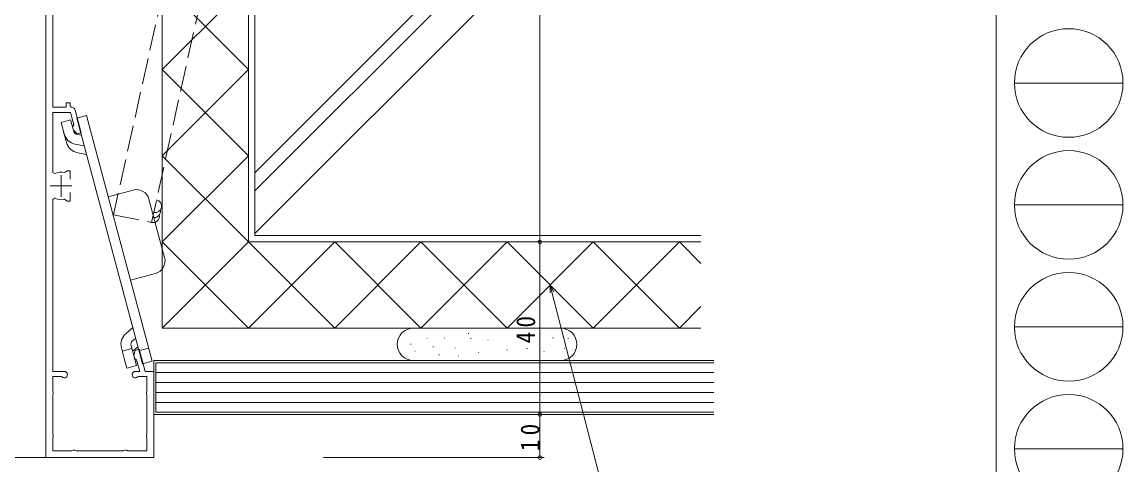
# Model space of a CAD drawing. Units: millimetres, scale not verified. Extents: x -594 to 539, y -420 to 386.
# Drawn here: x 283.9 to 539.5, y -274.3 to -171.6 of the extents above; entities that cross this region are included whole.
import ezdxf

# ---------------------------------------------------------------- set-up
doc = ezdxf.new("R2010")
doc.units = ezdxf.units.MM
doc.header["$LTSCALE"] = 2
doc.linetypes.add('DASHED3', pattern=[4, 3, -1])
for name, color, linetype, lineweight in [('0-1_YKK_ZWAK', 7, 'Continuous', 9), ('0-3_YKK_11', 7, 'Continuous', 9), ('0-5_YKK_13', 4, 'Continuous', 9), ('0-6_YKK_D', 6, 'Continuous', 9), ('0-7_YSS_K', 3, 'Continuous', 9), ('0-8_YSS_KE', 3, 'Continuous', 9)]:
    doc.layers.add(name, color=color, linetype=linetype, lineweight=lineweight)
doc.styles.add('ＭＳ ゴシック', font='')
doc.styles.get('ＭＳ ゴシック').set_extended_font_data('MS Gothic')

msp = doc.modelspace()

# ---------------------------------------------------------------- linework, layer by layer
at = {"layer": '0-1_YKK_ZWAK'}
for p, q in [((510, 382), (510, -368)), ((514.252, -185.72), (539.452, -185.72)), ((514.252, -214), (539.452, -214)), ((514.252, -242.28), (539.452, -242.28)), ((514.252, -270.56), (539.452, -270.56))]:
    msp.add_line(p, q, dxfattribs=at)
for centre in [(526.852, -185.72), (526.852, -214), (526.852, -242.28), (526.852, -270.56)]:
    msp.add_circle(centre, 12.6, dxfattribs=at)
at = {"layer": '0-3_YKK_11'}
for p, q in [((289.499, -122.592), (289.499, -272.592)), ((291.099, -191.292), (291.099, -152.805)), ((294.199, -191.292), (291.099, -191.292)), ((294.199, -190.292), (294.199, -191.292)), ((295.099, -190.292), (294.199, -190.292)), ((295.099, -190.995), (295.099, -190.292)), ((295.378, -191.294), (295.099, -190.995)), ((291.099, -192.592), (295.18, -192.592)), ((291.099, -206.479), (291.099, -192.592)), ((295.18, -192.592), (295.94, -195.43)), ((297.669, -197.244), (296.273, -192.033)), ((295.799, -195.675), (295.658, -195.92)), ((295.658, -195.92), (295.854, -196.655)), ((295.94, -195.43), (295.799, -195.675)), ((295.854, -196.655), (296.703, -197.503)), ((296.703, -197.503), (297.669, -197.244)), ((291.536, -206.746), (291.099, -206.479)), ((294.116, -206.292), (293.762, -206.484)), ((294.399, -206.092), (294.116, -206.292)), ((295.099, -206.092), (294.399, -206.092)), ((295.099, -208.042), (295.099, -206.092)), ((292.999, -207.092), (292.999, -212.092)), ((290.499, -209.592), (295.499, -209.592)), ((295.099, -213.092), (295.099, -211.142)), ((291.099, -212.705), (291.536, -212.438)), ((291.099, -252.592), (291.099, -212.705)), ((293.762, -212.7), (294.116, -212.891)), ((294.116, -212.891), (294.399, -213.092)), ((294.399, -213.092), (295.099, -213.092)), ((310.162, -247.731), (309.851, -248.89)), ((311.128, -247.472), (310.162, -247.731)), ((312.499, -252.592), (311.128, -247.472)), ((309.851, -248.89), (310.048, -249.625)), ((310.048, -249.625), (310.293, -249.767)), ((310.293, -249.767), (310.538, -249.908)), ((310.538, -249.908), (311.257, -252.592)), ((293.749, -252.592), (291.099, -252.592)), ((311.257, -252.592), (310.249, -252.592)), ((314.499, -252.592), (312.499, -252.592)), ((314.499, -272.592), (314.499, -252.592)), ((291.099, -253.792), (293.014, -253.792)), ((291.099, -257.092), (291.099, -253.792)), ((293.014, -253.792), (293.224, -253.878)), ((310.774, -253.878), (310.984, -253.792)), ((310.984, -253.792), (312.899, -253.792)), ((312.899, -253.792), (312.899, -257.092)), ((291.122, -257.207), (291.099, -257.092)), ((291.099, -258.092), (291.122, -257.976)), ((312.899, -257.092), (312.876, -257.207)), ((312.876, -257.976), (312.899, -258.092)), ((291.099, -267.092), (291.099, -258.092)), ((312.899, -258.092), (312.899, -267.092)), ((291.122, -267.207), (291.099, -267.092)), ((291.099, -268.092), (291.122, -267.976)), ((291.099, -270.992), (291.099, -268.092)), ((312.899, -267.092), (312.876, -267.207)), ((312.876, -267.976), (312.899, -268.092)), ((312.899, -268.092), (312.899, -270.992)), ((289.499, -272.592), (314.499, -272.592)), ((295.499, -270.992), (291.099, -270.992)), ((295.615, -270.969), (295.499, -270.992)), ((296.499, -270.992), (296.384, -270.969)), ((307.499, -270.992), (296.499, -270.992)), ((307.615, -270.969), (307.499, -270.992)), ((308.499, -270.992), (308.384, -270.969)), ((312.899, -270.992), (308.499, -270.992))]:
    msp.add_line(p, q, dxfattribs=at)
for centre, radius, start, end in [((295.307, -192.292), 1, 14.99998, 85.91475), ((292.999, -209.592), 3.2, 76.2142, 117.20291), ((292.999, -209.592), 3.2, 242.79709, 283.78581), ((293.749, -253.342), 0.75, 225.58467, 89.99997), ((310.249, -253.342), 0.75, 90.00002, 314.41531), ((290.199, -257.592), 1, 337.38013, 22.61986), ((313.799, -257.592), 1, 157.38013, 202.61986), ((290.199, -267.592), 1, 337.38013, 22.61986), ((313.799, -267.592), 1, 157.38013, 202.61986), ((295.999, -271.892), 1, 67.38013, 112.61986), ((307.999, -271.892), 1, 67.38013, 112.61986)]:
    msp.add_arc(centre, radius, start, end, dxfattribs=at)
at = {"layer": '0-5_YKK_13'}
for p, q in [((296.663, -193.864), (298.885, -193.268)), ((296.663, -193.864), (311.933, -250.853)), ((298.885, -193.268), (314.155, -250.258)), ((292.993, -194.847), (295.214, -194.252)), ((293.71, -197.525), (292.993, -194.847)), ((295.932, -196.93), (295.214, -194.252)), ((294.243, -199.514), (293.586, -197.063)), ((297.728, -197.839), (296.718, -197.655)), ((296.306, -199.918), (298.387, -200.297)), ((296.858, -201.91), (298.916, -202.273)), ((309.727, -210.551), (303.932, -212.104)), ((313.401, -212.672), (317.025, -226.195)), ((314.904, -229.869), (309.108, -231.422)), ((308.079, -243.787), (309.68, -242.444)), ((310.337, -244.895), (309.557, -245.549)), ((307.012, -247.169), (307.669, -249.621)), ((307.213, -247.918), (309.434, -247.323)), ((309.234, -246.574), (310.485, -251.241)), ((310.868, -246.877), (309.603, -247.952)), ((311.112, -247.786), (313.333, -247.191)), ((307.669, -249.621), (308.263, -251.837)), ((311.933, -250.853), (314.155, -250.258)), ((308.263, -251.837), (310.485, -251.241))]:
    msp.add_line(p, q, dxfattribs=at)
for centre, radius, start, end in [((296.898, -196.671), 3.3, 195, 259.66911), ((296.898, -196.671), 1, 195, 259.66911), ((297.431, -198.66), 3.3, 195, 260), ((310.504, -213.449), 3, 15, 105), ((314.127, -226.972), 3, 285, 15), ((310.2, -246.315), 3.3, 130, 195), ((310.2, -246.315), 1, 130, 195)]:
    msp.add_arc(centre, radius, start, end, dxfattribs=at)
at = {"layer": '0-6_YKK_D'}
for p, q in [((404.099, -72.594), (404.099, -222.589)), ((353.88, -222.589), (405.099, -222.589)), ((353.88, -222.589), (405.099, -222.589)), ((404.099, -222.589), (404.099, -262.584)), ((406.484, -234.349), (406.499, -232.589)), ((406.499, -232.589), (406.925, -234.235)), ((406.499, -232.589), (407.366, -234.121)), ((406.925, -234.235), (421.823, -291.763)), ((353.88, -262.584), (405.099, -262.584)), ((353.88, -262.584), (405.099, -262.584)), ((404.099, -262.584), (404.099, -272.594)), ((290.499, -272.594), (263.499, -272.594)), ((353.88, -272.594), (405.099, -272.594))]:
    msp.add_line(p, q, dxfattribs=at)
for centre in [(404.099, -222.589), (404.099, -222.589), (404.099, -262.584), (404.099, -262.584), (404.099, -272.594)]:
    msp.add_circle(centre, 0.425, dxfattribs=at)
at = {"layer": '0-7_YSS_K'}
for p, q in [((337.999, -221.079), (337.999, -74.094)), ((337.999, -206.517), (441.5, -103.016)), ((337.999, -210.759), (441.5, -107.259)), ((337.999, -220.659), (441.5, -117.158)), ((336.499, -182.577), (316.499, -162.577)), ((316.499, -182.577), (336.499, -162.577)), ((336.499, -202.577), (316.499, -182.577)), ((316.499, -202.577), (336.499, -182.577)), ((336.499, -222.577), (316.499, -202.577)), ((316.499, -222.577), (336.499, -202.577)), ((337.999, -221.089), (441.5, -221.089)), ((336.499, -242.587), (316.499, -222.587)), ((316.499, -242.587), (336.499, -222.587)), ((356.499, -242.587), (336.499, -222.587)), ((336.499, -242.587), (356.499, -222.587)), ((376.499, -242.587), (356.499, -222.587)), ((356.499, -242.587), (376.499, -222.587)), ((396.499, -242.587), (376.499, -222.587)), ((376.499, -242.587), (396.499, -222.587)), ((416.499, -242.587), (396.499, -222.587)), ((396.499, -242.587), (416.499, -222.587)), ((436.499, -242.587), (416.499, -222.587)), ((416.499, -242.587), (436.499, -222.587)), ((441.5, -227.588), (436.499, -222.587)), ((436.499, -242.587), (441.5, -237.587)), ((374.636, -242.589), (409.076, -242.589)), ((377.896, -244.893), (377.996, -244.893)), ((382.002, -244.893), (382.102, -244.893)), ((387.514, -243.814), (387.614, -243.814)), ((387.514, -243.814), (387.614, -243.814)), ((388.054, -245.001), (388.154, -245.001)), ((398.968, -244.677), (399.068, -244.677)), ((407.073, -244.785), (407.173, -244.785)), ((410.639, -245.001), (410.739, -245.001)), ((374.114, -246.297), (374.214, -246.297)), ((379.301, -246.945), (379.401, -246.945)), ((384.38, -247.161), (384.48, -247.161)), ((392.052, -245.325), (392.152, -245.325)), ((396.483, -247.593), (396.583, -247.593)), ((401.129, -247.269), (401.229, -247.269)), ((409.775, -247.269), (409.874, -247.269)), ((314.499, -250.084), (314.499, -262.584)), ((444.5, -250.084), (314.499, -250.084)), ((374.636, -250.084), (409.076, -250.084)), ((375.086, -247.917), (375.186, -247.917)), ((380.706, -248.781), (380.806, -248.781)), ((385.136, -248.997), (385.236, -248.997)), ((389.783, -248.241), (389.883, -248.241)), ((405.02, -248.025), (405.12, -248.025)), ((314.999, -250.584), (314.999, -262.084)), ((444.5, -250.584), (314.999, -250.584)), ((314.999, -252.884), (444.5, -252.884)), ((314.999, -255.184), (444.5, -255.184)), ((314.999, -257.484), (444.5, -257.484)), ((314.999, -259.784), (444.5, -259.784)), ((314.499, -262.584), (444.5, -262.584)), ((314.999, -262.084), (444.5, -262.084)), ((135.999, -272.594), (291.499, -272.594))]:
    msp.add_line(p, q, dxfattribs=at)
at = {"layer": '0-7_YSS_K', "linetype": 'DASHED3'}
for p, q in [((327.005, -117.547), (305.177, -216.305)), ((335.829, -119.318), (314.001, -218.076)), ((305.178, -216.302), (314.002, -218.073))]:
    msp.add_line(p, q, dxfattribs=at)
at = {"layer": '0-7_YSS_K'}
msp.add_lwpolyline([(316.499, -155.209), (316.499, -242.587), (441.5, -242.587)], dxfattribs=at)
for centre, radius, start, end in [((314.843, -214.265), 1.5, 257.53674, 77.53674), ((314.326, -216.608), 1.5, 257.53674, 11.11491), ((314.584, -215.437), 1.5, 257.53674, 11.11491), ((374.773, -246.337), 3.75, 90, 270), ((408.939, -246.337), 3.75, 270, 90)]:
    msp.add_arc(centre, radius, start, end, dxfattribs=at)
at = {"layer": '0-8_YSS_KE'}
for p, q in [((336.499, -72.594), (336.499, -222.579)), ((336.499, -222.589), (441.5, -222.589))]:
    msp.add_line(p, q, dxfattribs=at)

# ---------------------------------------------------------------- texts
at = {"layer": '0-6_YKK_D', "color": 7, "char_height": 4.399, "attachment_point": 7, "rotation": 90, "style": 'ＭＳ ゴシック'}
for s, insert in [('\\T1.36;\\W0.9;40', (403.099, -246.107)), ('\\T1.36;\\W0.9;10', (404.099, -271.109))]:
    msp.add_mtext(s, dxfattribs=dict(at, insert=insert))

doc.saveas('drawing.dxf')
